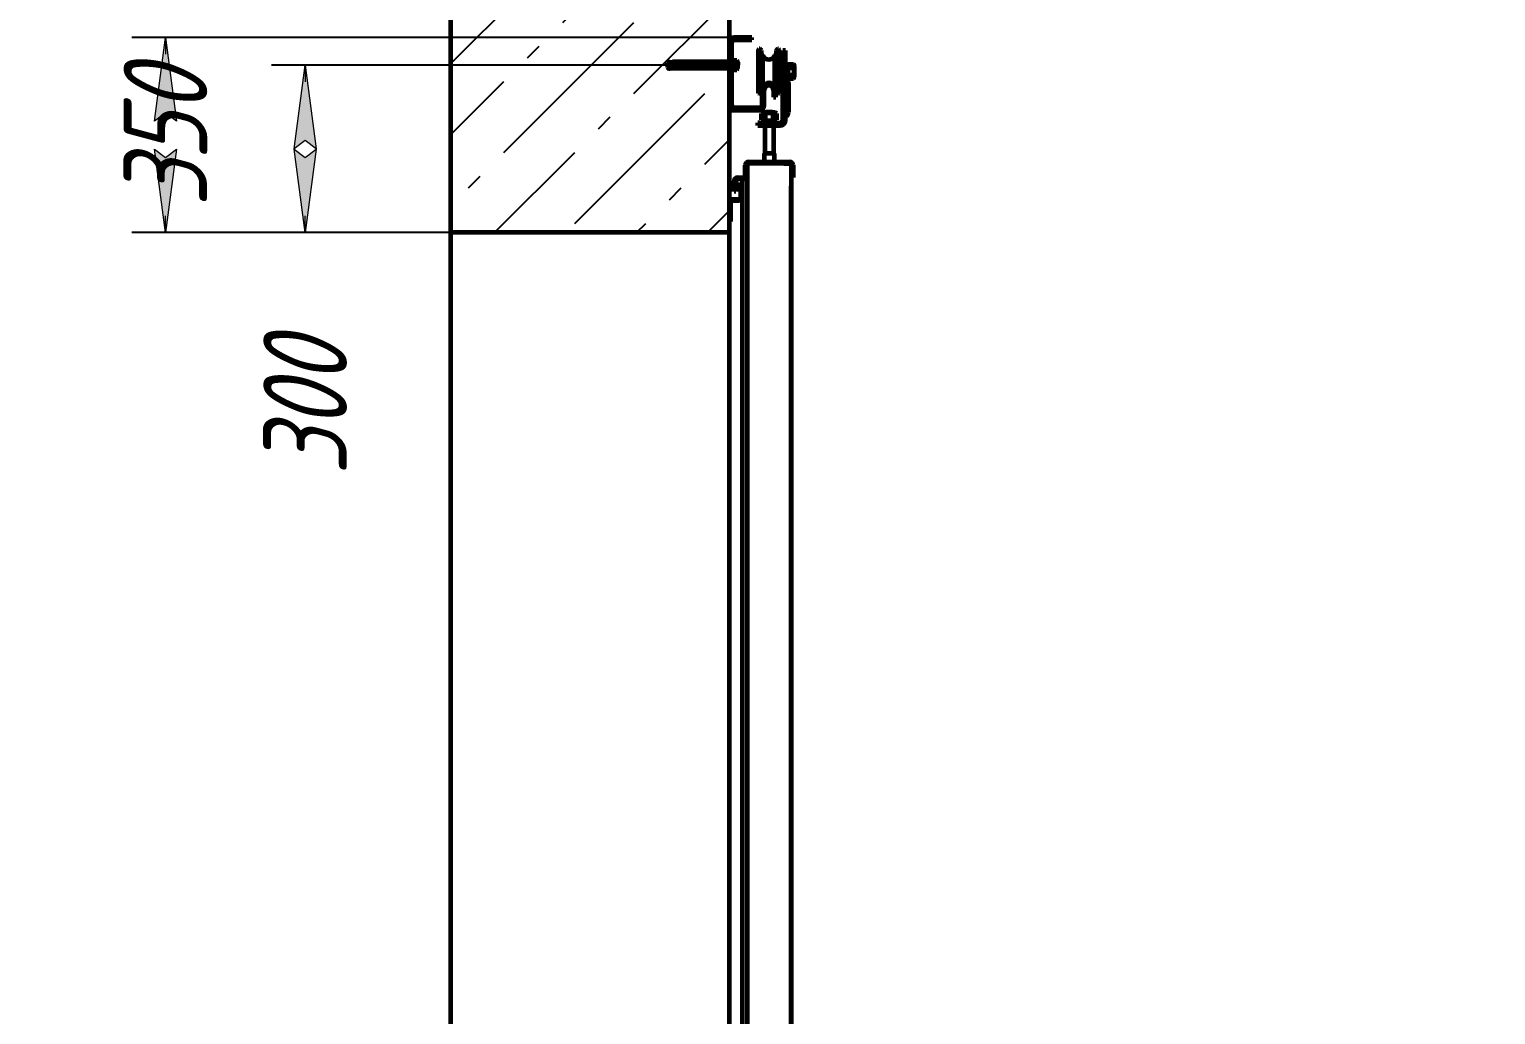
# Model space of a CAD drawing. Header units: millimetres. Extents: x 0 to 3360, y 0 to 297.
# Drawn here: x 1592.3 to 1680, y 160.6 to 219.5 of the extents above; entities that cross this region are included whole.
import ezdxf

# ---------------------------------------------------------------- set-up
doc = ezdxf.new("R2010")
doc.units = ezdxf.units.MM
for name, pattern in [('K5LT_AXLED', [19.5, 15, -1.5, 1.5, -1.5]), ('K5LT_BASIC', [0]), ('K5LT_THIN', [0])]:
    doc.linetypes.add(name, pattern=pattern)
doc.layers.add('Системный слой', color=7, linetype='Continuous')
doc.styles.add('KDIMTEXTSTYLE', font='GOST_AU.SHX', dxfattribs={"width": 0.96, "oblique": 15, "height": 5})
doc.dimstyles.new('KDIMSTYLE (0.03)', dxfattribs={"dimtxt": 5, "dimasz": 1, "dimexe": 2, "dimexo": 0, "dimgap": 1, "dimtad": 1, "dimlfac": 30, "dimtxsty": 'KDIMTEXTSTYLE', "dimsah": 1, "dimcen": 0, "dimdle": 1, "dimadec": 0, "dimazin": 0, "dimtfac": 0.667, "dimtmove": 0, "dimatfit": 3, "dimfxl": 1, "dimtvp": 1, "dimtolj": 1, "dimtzin": 0, "dimarcsym": 0})

# ---------------------------------------------------------------- blocks, each defined once
blk = doc.blocks.new('U110')
at = {"layer": 'Системный слой', "color": 5, "linetype": 'K5LT_BASIC', "lineweight": 60, "true_color": 0x0000ff}
for p, q in [((1634.325, 217.357), (1634.325, 217.697)), ((1634.325, 217.697), (1634.4, 217.697)), ((1634.4, 217.697), (1634.4, 217.357)), ((1634.4, 217.502), (1634.622, 217.502)), ((1634.425, 217.646), (1634.622, 217.646)), ((1634.622, 217.646), (1634.658, 217.582)), ((1634.658, 217.582), (1634.658, 217.357)), ((1634.325, 217.357), (1634.325, 217.017)), ((1634.325, 217.017), (1634.4, 217.017)), ((1634.4, 217.017), (1634.4, 217.357)), ((1634.4, 217.213), (1634.622, 217.213)), ((1634.422, 217.069), (1634.622, 217.069)), ((1634.622, 217.069), (1634.658, 217.132)), ((1634.658, 217.132), (1634.658, 217.357))]:
    blk.add_line(p, q, dxfattribs=at)
for centre, radius, start, end in [((1634.239, 217.599), 0.188, 328.68829, 31.31171), ((1633.996, 217.357), 0.429, 340.34714, 19.65286), ((1634.578, 217.567), 0.0783, 304.01854, 37.42228), ((1634.357, 217.357), 0.302, 0, 28.57888), ((1634.239, 217.115), 0.188, 328.68829, 31.31171), ((1634.357, 217.357), 0.302, 331.42112, 0), ((1634.578, 217.148), 0.0783, 322.57772, 55.98146)]:
    blk.add_arc(centre, radius, start, end, dxfattribs=at)
blk = doc.blocks.new('KDIMARROW_01')
at = {"layer": 'Системный слой'}
blk.add_hatch(color=0, dxfattribs=at).paths.add_polyline_path([(0, 0), (-5, 0.658), (-4.5, 0), (-5, -0.658)])
at = {"layer": 'Системный слой', "color": 0, "linetype": 'K5LT_THIN', "lineweight": 18}
for p, q in [((-4.5, 0), (-5, 0.658)), ((-5, 0.658), (0, 0)), ((0, 0), (-5, -0.658)), ((-5, -0.658), (-4.5, 0)), ((0, 0), (-1, 0))]:
    blk.add_line(p, q, dxfattribs=at)

msp = doc.modelspace()

# ---------------------------------------------------------------- hatches: boundary and pattern name
at = {"layer": 'Системный слой'}
h = msp.add_hatch(dxfattribs=at)
h.set_pattern_fill('Бетон', angle=45, style=0, pattern_type=0)
h.set_pattern_definition([(45, (0, 0), (-4.24264, 4.24264), [11, -5]), (45, (9.1924, 9.1924), (-4.24264, 4.24264), [1, -15]), (45, (3.5355, 7.778), (-4.24264, 4.24264), [11, -5]), (45, (12.728, 16.9706), (-4.24264, 4.24264), [1, -15])])
h.paths.add_polyline_path([(1617.52509, 240.67396), (1617.52509, 207.34063), (1634.19175, 207.34063), (1634.19175, 217.15729), (1633.28111, 217.15729), (1633.28111, 217.17396), (1633.27175, 217.17396), (1633.27175, 217.15729), (1630.77979, 217.15729), (1630.77979, 217.35729), (1630.77979, 217.55729), (1633.27175, 217.55729), (1633.27175, 217.54063), (1633.28111, 217.54063), (1633.28111, 217.55729), (1634.19175, 217.55729), (1634.19175, 240.67396)])
h.paths.add_polyline_path([(1630.48806, 217.49063), (1630.50759, 217.53777), (1630.55473, 217.55729), (1630.6214, 217.55729), (1630.6214, 217.35729), (1630.6214, 217.15729), (1630.55473, 217.15729), (1630.50759, 217.17682), (1630.48806, 217.22396), (1630.48806, 217.35729)])

# ---------------------------------------------------------------- linework, layer by layer
at = {"layer": 'Системный слой', "color": 5, "linetype": 'K5LT_BASIC', "lineweight": 60, "true_color": 0x0000ff}
for p, q in [((1617.52509, 90.67396), (1617.52509, 240.67396)), ((1634.19175, 107.34063), (1634.19175, 240.67396)), ((1634.32509, 214.94063), (1634.32509, 218.74063)), ((1635.52509, 219.00729), (1634.45842, 219.00729)), ((1634.45842, 218.87396), (1635.52509, 218.87396)), ((1635.52509, 218.87396), (1635.52509, 219.00729)), ((1630.48806, 217.35729), (1630.48806, 217.49063)), ((1630.55473, 217.55729), (1630.6214, 217.55729)), ((1630.6214, 217.55729), (1630.77247, 217.52896)), ((1630.6214, 217.55729), (1630.6214, 217.35729)), ((1633.27175, 217.55729), (1630.77979, 217.55729)), ((1630.77979, 217.55729), (1630.77979, 217.35729)), ((1631.39614, 217.54344), (1631.62979, 217.54344)), ((1631.40354, 217.49674), (1631.62979, 217.49674)), ((1631.40354, 217.4782), (1631.62979, 217.4782)), ((1631.86344, 217.54344), (1631.62979, 217.54344)), ((1631.85603, 217.49674), (1631.62979, 217.49674)), ((1631.85603, 217.4782), (1631.62979, 217.4782)), ((1633.27175, 217.15729), (1633.27175, 217.55729)), ((1633.27175, 217.54063), (1633.28111, 217.54063)), ((1633.28111, 217.15729), (1633.28111, 217.55729)), ((1634.19175, 217.55729), (1633.28111, 217.55729)), ((1634.65842, 217.54063), (1634.69175, 217.54063)), ((1634.69175, 217.54063), (1634.69175, 217.35729)), ((1635.92509, 218.29063), (1635.95842, 218.32396)), ((1635.92509, 215.69063), (1635.92509, 218.29063)), ((1635.99175, 218.32396), (1635.95842, 218.32396)), ((1635.95842, 215.65729), (1635.95842, 218.32396)), ((1636.09175, 215.75729), (1636.09175, 218.22396)), ((1636.17815, 217.92391), (1636.09175, 218.05729)), ((1636.17815, 216.06077), (1636.17815, 217.92391)), ((1636.99175, 218.05729), (1636.90536, 217.92391)), ((1636.90536, 216.06077), (1636.90536, 217.92391)), ((1636.99175, 215.75729), (1636.99175, 218.22396)), ((1637.12509, 218.32396), (1637.09175, 218.32396)), ((1637.12509, 218.32396), (1637.15842, 218.29063)), ((1637.12509, 215.65729), (1637.12509, 218.32396)), ((1637.15842, 215.69063), (1637.15842, 218.29063)), ((1637.54175, 218.24063), (1637.37509, 218.24063)), ((1637.37509, 216.99063), (1637.37509, 218.24063)), ((1637.54175, 216.99063), (1637.54175, 218.24063)), ((1630.48806, 217.35729), (1630.48806, 217.22396)), ((1630.55473, 217.15729), (1630.6214, 217.15729)), ((1630.6214, 217.15729), (1630.6214, 217.35729)), ((1630.6214, 217.15729), (1630.77247, 217.18562)), ((1631.31465, 217.37396), (1630.77979, 217.37396)), ((1630.77979, 217.15729), (1630.77979, 217.35729)), ((1631.31465, 217.34063), (1630.77979, 217.34063)), ((1633.27175, 217.15729), (1630.77979, 217.15729)), ((1631.39614, 217.17115), (1631.62979, 217.17115)), ((1631.40354, 217.23639), (1631.62979, 217.23639)), ((1631.40354, 217.21784), (1631.62979, 217.21784)), ((1631.85479, 217.44896), (1631.40479, 217.44896)), ((1631.85479, 217.44441), (1631.40479, 217.44441)), ((1631.85479, 217.27018), (1631.40479, 217.27018)), ((1631.85479, 217.26563), (1631.40479, 217.26563)), ((1631.85603, 217.23639), (1631.62979, 217.23639)), ((1631.85603, 217.21784), (1631.62979, 217.21784)), ((1631.86344, 217.17115), (1631.62979, 217.17115)), ((1633.27175, 217.37396), (1631.94493, 217.37396)), ((1633.27175, 217.34063), (1631.94493, 217.34063)), ((1633.27175, 217.35729), (1633.27175, 217.37396)), ((1633.27175, 217.35729), (1633.27175, 217.34063)), ((1633.27175, 217.17396), (1633.28111, 217.17396)), ((1633.28111, 217.37396), (1634.19175, 217.37396)), ((1633.28111, 217.34063), (1634.19175, 217.34063)), ((1634.19175, 217.15729), (1633.28111, 217.15729)), ((1634.65842, 217.17396), (1634.69175, 217.17396)), ((1634.69175, 217.17396), (1634.69175, 217.35729)), ((1637.15842, 217.40729), (1637.34175, 217.40729)), ((1637.37509, 217.37396), (1637.34175, 217.40729)), ((1637.34175, 217.40729), (1637.34175, 216.79766)), ((1637.34175, 216.79766), (1637.34175, 216.57396)), ((1637.37509, 216.60729), (1637.34175, 216.57396)), ((1637.37509, 214.07396), (1637.37509, 216.99063)), ((1637.54175, 217.33396), (1637.64842, 217.33396)), ((1637.54175, 214.07396), (1637.54175, 216.99063)), ((1637.54175, 216.64729), (1637.64842, 216.64729)), ((1637.64842, 217.32063), (1637.70234, 217.41402)), ((1637.64842, 217.33396), (1637.64842, 216.64729)), ((1637.64842, 216.66063), (1637.70234, 216.56724)), ((1637.70234, 217.41402), (1638.02117, 217.41402)), ((1637.70234, 217.20232), (1638.02117, 217.20232)), ((1637.70234, 216.77893), (1638.02117, 216.77893)), ((1638.02117, 217.41402), (1638.07509, 217.32063)), ((1638.02117, 216.56724), (1638.07509, 216.66063)), ((1638.07509, 216.66063), (1638.07509, 217.32063)), ((1636.16842, 216.04232), (1636.09175, 215.92396)), ((1636.12509, 215.85729), (1636.12509, 214.94063)), ((1636.25842, 214.94063), (1636.25842, 215.85729)), ((1636.82509, 215.85729), (1636.82509, 215.44063)), ((1636.99175, 215.92396), (1636.91508, 216.04232)), ((1636.95842, 215.44063), (1636.95842, 215.85729)), ((1637.15842, 216.57396), (1637.34175, 216.57396)), ((1637.70234, 216.56724), (1638.02117, 216.56724)), ((1637.70842, 216.30729), (1637.70842, 214.54063)), ((1635.92509, 215.69063), (1635.95842, 215.65729)), ((1635.99175, 215.65729), (1635.95842, 215.65729)), ((1636.82509, 215.44063), (1636.95842, 215.44063)), ((1637.12509, 215.65729), (1637.09175, 215.65729)), ((1637.12509, 215.65729), (1637.15842, 215.69063)), ((1634.19175, 214.67396), (1634.39175, 214.67396)), ((1634.39175, 214.67396), (1634.45842, 214.67396)), ((1635.99175, 214.80729), (1634.45842, 214.80729)), ((1634.45842, 214.67396), (1635.99175, 214.67396)), ((1636.09658, 214.45847), (1636.1, 214.46047)), ((1636.09658, 214.08278), (1636.09658, 214.45847)), ((1636.09999, 214.08079), (1636.09658, 214.08278)), ((1636.1, 214.46047), (1636.19842, 214.51729)), ((1636.19842, 214.02396), (1636.1, 214.08078)), ((1636.17009, 213.90729), (1636.17009, 214.02396)), ((1636.17009, 214.02396), (1636.4988, 214.02396)), ((1636.91842, 214.51729), (1636.19842, 214.51729)), ((1636.33278, 214.08278), (1636.33278, 214.45847)), ((1636.33509, 214.51729), (1636.35842, 214.54063)), ((1636.50129, 214.54063), (1636.35842, 214.54063)), ((1636.58576, 214.02396), (1636.4988, 214.02396)), ((1636.61555, 214.54063), (1636.50129, 214.54063)), ((1636.58576, 214.02396), (1636.94675, 214.02396)), ((1636.75842, 214.54063), (1636.61555, 214.54063)), ((1636.78175, 214.51729), (1636.75842, 214.54063)), ((1636.79462, 214.08278), (1636.79462, 214.45847)), ((1637.01685, 214.46047), (1636.91842, 214.51729)), ((1636.91842, 214.02396), (1637.01685, 214.08078)), ((1636.94675, 213.90729), (1636.94675, 214.02396)), ((1637.02026, 214.45847), (1637.01685, 214.46047)), ((1637.01685, 214.08079), (1637.02026, 214.08278)), ((1637.02026, 214.08278), (1637.02026, 214.45847)), ((1635.87509, 213.74063), (1635.87509, 213.90729)), ((1636.00842, 213.90729), (1635.87509, 213.90729)), ((1635.87509, 213.74063), (1636.00842, 213.74063)), ((1636.00842, 213.90729), (1637.20842, 213.90729)), ((1636.00842, 213.74063), (1637.20842, 213.74063)), ((1636.29175, 213.74063), (1636.29175, 212.07396)), ((1636.82509, 213.74063), (1636.82509, 212.07396)), ((1635.12509, 210.74063), (1635.12509, 211.37396)), ((1635.22509, 211.37396), (1635.22509, 210.74063)), ((1635.24175, 211.42924), (1635.24175, 109.68288)), ((1635.32509, 211.57396), (1637.79175, 211.57396)), ((1637.79175, 211.47396), (1635.32509, 211.47396)), ((1635.67509, 211.47396), (1635.32509, 211.47396)), ((1636.85842, 212.07396), (1636.25842, 212.07396)), ((1636.25842, 212.07396), (1636.25842, 211.57396)), ((1636.85842, 212.07396), (1636.85842, 211.57396)), ((1637.44175, 211.47396), (1637.79175, 211.47396)), ((1637.87509, 211.42924), (1637.87509, 109.67396)), ((1637.89175, 210.64063), (1637.89175, 211.37396)), ((1637.99175, 211.37396), (1637.99175, 210.64063)), ((1634.45842, 209.80729), (1634.45842, 210.44063)), ((1634.55842, 210.44063), (1634.55842, 209.80729)), ((1634.65842, 210.64063), (1635.02509, 210.64063)), ((1635.02509, 210.54063), (1634.65842, 210.54063)), ((1634.95842, 107.34063), (1634.95842, 210.54063)), ((1637.99175, 210.64063), (1637.89175, 210.64063)), ((1634.55842, 209.80729), (1634.45842, 209.80729)), ((1634.85842, 210.34063), (1634.92509, 210.34063)), ((1634.85842, 209.40729), (1634.85842, 210.34063)), ((1634.92509, 210.34063), (1634.92509, 209.40729)), ((1635.24175, 210.12419), (1635.24175, 109.68288)), ((1637.87509, 109.67396), (1637.87509, 210.12419)), ((1634.25842, 208.00729), (1634.25842, 209.20729)), ((1634.32509, 209.34063), (1634.79175, 209.34063)), ((1634.32509, 209.27396), (1634.79175, 209.27396)), ((1634.19175, 208.00729), (1634.25842, 208.00729)), ((1634.19175, 207.34063), (1617.52509, 207.34063))]:
    msp.add_line(p, q, dxfattribs=at)
at = {"layer": 'Системный слой', "color": 7, "linetype": 'K5LT_THIN', "lineweight": 18}
for p, q in [((1633.27175, 217.51408), (1633.28111, 217.51408)), ((1634.65842, 217.51408), (1634.69175, 217.51408)), ((1633.27175, 217.2005), (1633.28111, 217.2005)), ((1634.65842, 217.2005), (1634.69175, 217.2005)), ((1636.32784, 213.74063), (1636.32784, 212.07396)), ((1636.789, 213.74063), (1636.789, 212.07396))]:
    msp.add_line(p, q, dxfattribs=at)
at = {"layer": 'Системный слой', "color": 30, "linetype": 'K5LT_AXLED', "lineweight": 18, "true_color": 0xff8000}
for p, q in [((1630.38253, 217.35729), (1633.27175, 217.35729)), ((1633.27175, 217.35729), (1634.15842, 217.35729)), ((1634.19175, 217.35729), (1634.74938, 217.35729))]:
    msp.add_line(p, q, dxfattribs=at)
at = {"layer": 'Системный слой', "color": 5, "linetype": 'K5LT_BASIC', "lineweight": 60, "true_color": 0x0000ff}
for centre, radius, start, end in [((1634.45842, 218.74063), 0.26667, 90, 180), ((1634.45842, 218.74063), 0.13333, 90, 180), ((1630.55473, 217.49063), 0.06667, 90, 180), ((1631.39614, 217.51452), 0.02892, 90, 180), ((1631.40354, 217.51452), 0.03632, 180, 270), ((1631.40458, 217.52084), 0.02412, 110.477241, 267.54807), ((1631.855, 217.52084), 0.02412, 272.45193, 69.522759), ((1631.85603, 217.51452), 0.03632, 270, 0), ((1631.86344, 217.51452), 0.02892, 0, 90), ((1635.99175, 218.22396), 0.1, 0, 90), ((1636.54175, 218.09063), 0.4, 204.6317974, 335.3682026), ((1637.09175, 218.22396), 0.1, 90, 180), ((1630.55473, 217.22396), 0.06667, 180, 270), ((1631.40479, 217.35729), 0.09167, 90, 169.5243183), ((1631.40198, 217.35511), 0.08934, 88.1972626, 167.8216502), ((1631.40479, 217.35729), 0.09167, 190.4756817, 270), ((1631.40198, 217.35947), 0.08934, 192.1783498, 271.8027374), ((1631.40354, 217.20006), 0.03632, 90, 180), ((1631.39614, 217.20006), 0.02892, 180, 270), ((1631.40458, 217.19374), 0.02412, 92.45193, 249.522759), ((1631.85479, 217.35729), 0.09167, 10.4756817, 90), ((1631.8576, 217.35511), 0.08934, 12.1783498, 91.8027374), ((1631.85479, 217.35729), 0.09167, 270, 349.5243183), ((1631.8576, 217.35947), 0.08934, 268.1972626, 347.8216502), ((1631.85603, 217.20006), 0.03632, 0, 90), ((1631.855, 217.19374), 0.02412, 290.477241, 87.54807), ((1631.86344, 217.20006), 0.02892, 270, 0), ((1637.57509, 216.61461), 0.03333, 180, 236.9442688), ((1637.57509, 216.61461), 0.03333, 180, 236.9442688), ((1637.37509, 216.30729), 0.33333, 0, 56.9442688), ((1637.37509, 216.30729), 0.33333, 0, 56.9442688), ((1635.99175, 215.75729), 0.1, 270, 0), ((1636.54175, 215.85729), 0.41667, 0, 180), ((1636.54175, 215.89063), 0.4, 27.9531869, 152.0468131), ((1636.54175, 215.85729), 0.28333, 0, 180), ((1637.09175, 215.75729), 0.1, 180, 270), ((1634.45842, 214.94063), 0.26667, 180, 270), ((1634.45842, 214.94063), 0.13333, 180, 270), ((1635.99175, 214.94063), 0.13333, 270, 0), ((1635.99175, 214.94063), 0.26667, 270, 0), ((1637.20842, 214.07396), 0.16667, 270, 0), ((1637.20842, 214.07396), 0.33333, 270, 0), ((1637.57509, 214.23331), 0.03333, 123.0557312, 180), ((1637.57509, 214.23331), 0.03333, 123.0557312, 180), ((1637.37509, 214.54063), 0.33333, 303.0557312, 0), ((1637.37509, 214.54063), 0.33333, 303.0557312, 0), ((1635.32509, 211.37396), 0.2, 90, 180), ((1635.32509, 211.37396), 0.1, 90, 180), ((1637.79175, 211.37396), 0.2, 0, 90), ((1637.79175, 211.37396), 0.1, 0, 90), ((1634.65842, 210.44063), 0.2, 90, 180), ((1634.65842, 210.44063), 0.1, 90, 180), ((1635.02509, 210.74063), 0.2, 270, 0), ((1635.02509, 210.74063), 0.1, 270, 0), ((1634.32509, 209.20729), 0.06667, 90, 180), ((1634.79175, 209.40729), 0.13333, 270, 0)]:
    msp.add_arc(centre, radius, start, end, dxfattribs=at)
for centre, major_axis, ratio, start_param, end_param in [((1636.55842, 213.84624), (-0.38831, 1.06694), 0.00424434, -1.51508488, -1.4049888), ((1636.55842, 214.08501), (-0.27165, 0.7464), 0.00424434, 4.47042875, 4.62895279), ((1636.55842, 214.08501), (-0.38831, 1.06694), 0.00424434, 4.54349204, 4.65358811), ((1634.32509, 209.20729), (-0.13333, 0), 1, 4.71238898, 6.28318531), ((1634.79175, 209.40729), (-0.06667, 0), 1, 1.57079633, 3.14159265)]:
    msp.add_ellipse(centre, major_axis=major_axis, ratio=ratio, start_param=start_param, end_param=end_param, dxfattribs=at)
for points, knots in [([(1637.70234, 217.41402), (1637.69546, 217.40211), (1637.68637, 217.3841), (1637.67808, 217.36136), (1637.674, 217.34653), (1637.67151, 217.33388), (1637.67002, 217.32174), (1637.66944, 217.30973), (1637.66979, 217.29746), (1637.6711, 217.2851), (1637.67334, 217.27281), (1637.67695, 217.25867), (1637.68504, 217.23499), (1637.69466, 217.21562), (1637.70234, 217.20232)], [0, 0, 0, 0, 2.59801481, 3.88110665, 4.83960095, 5.73074982, 6.54245647, 7.38359835, 8.24526286, 9.11284516, 9.97477882, 10.82974871, 12.09637391, 15, 15, 15, 15]), ([(1637.70234, 217.20232), (1637.69625, 217.18124), (1637.68782, 217.14837), (1637.67989, 217.10754), (1637.6762, 217.08355), (1637.67356, 217.06287), (1637.67151, 217.04205), (1637.67002, 217.01778), (1637.66944, 216.99376), (1637.66979, 216.9692), (1637.6711, 216.94449), (1637.67334, 216.91991), (1637.67644, 216.89562), (1637.6816, 216.8638), (1637.68981, 216.82477), (1637.69797, 216.79407), (1637.70234, 216.77893)], [0, 0, 0, 0, 2.6055268, 4.02084955, 4.9336382, 5.48488108, 6.49484979, 7.414784, 8.36807813, 9.34463124, 10.32789118, 11.30474933, 12.27371521, 13.23236096, 15.12615549, 17, 17, 17, 17]), ([(1637.70234, 216.77893), (1637.69546, 216.76702), (1637.68637, 216.74902), (1637.67808, 216.72627), (1637.674, 216.71145), (1637.67151, 216.69879), (1637.67002, 216.68666), (1637.66944, 216.67465), (1637.66979, 216.66237), (1637.6711, 216.65002), (1637.67334, 216.63772), (1637.67695, 216.62358), (1637.68504, 216.5999), (1637.69466, 216.58053), (1637.70234, 216.56724)], [0, 0, 0, 0, 2.59801481, 3.88110665, 4.83960095, 5.73074982, 6.54245647, 7.38359835, 8.24526286, 9.11284516, 9.97477882, 10.82974871, 12.09637391, 15, 15, 15, 15]), ([(1638.02117, 217.20232), (1638.02804, 217.21423), (1638.03714, 217.23223), (1638.04543, 217.25498), (1638.0495, 217.2698), (1638.052, 217.28246), (1638.05348, 217.29459), (1638.05407, 217.3066), (1638.05372, 217.31888), (1638.05241, 217.33123), (1638.05017, 217.34353), (1638.04656, 217.35767), (1638.03847, 217.38135), (1638.02884, 217.40072), (1638.02117, 217.41402)], [0, 0, 0, 0, 2.59801481, 3.88110665, 4.83960095, 5.73074982, 6.54245647, 7.38359835, 8.24526286, 9.11284516, 9.97477882, 10.82974871, 12.09637391, 15, 15, 15, 15]), ([(1638.02117, 216.77893), (1638.02725, 216.80001), (1638.03569, 216.83288), (1638.04361, 216.87371), (1638.04731, 216.8977), (1638.04995, 216.91838), (1638.052, 216.9392), (1638.05348, 216.96347), (1638.05407, 216.98749), (1638.05372, 217.01205), (1638.05241, 217.03676), (1638.05017, 217.06134), (1638.04707, 217.08563), (1638.04191, 217.11745), (1638.03369, 217.15648), (1638.02554, 217.18718), (1638.02117, 217.20232)], [0, 0, 0, 0, 2.6055268, 4.02084955, 4.9336382, 5.48488108, 6.49484979, 7.414784, 8.36807813, 9.34463124, 10.32789118, 11.30474933, 12.27371521, 13.23236096, 15.12615549, 17, 17, 17, 17]), ([(1638.02117, 216.56724), (1638.02804, 216.57915), (1638.03714, 216.59715), (1638.04543, 216.61989), (1638.0495, 216.63472), (1638.052, 216.64737), (1638.05348, 216.65951), (1638.05407, 216.67152), (1638.05372, 216.68379), (1638.05241, 216.69615), (1638.05017, 216.70844), (1638.04656, 216.72258), (1638.03847, 216.74626), (1638.02884, 216.76563), (1638.02117, 216.77893)], [0, 0, 0, 0, 2.59801481, 3.88110665, 4.83960095, 5.73074982, 6.54245647, 7.38359835, 8.24526286, 9.11284516, 9.97477882, 10.82974871, 12.09637391, 15, 15, 15, 15]), ([(1636.33278, 214.45847), (1636.31949, 214.46597), (1636.29941, 214.47589), (1636.27403, 214.48493), (1636.25749, 214.48938), (1636.24337, 214.4921), (1636.22983, 214.49372), (1636.21643, 214.49436), (1636.20273, 214.49398), (1636.18894, 214.49255), (1636.17523, 214.4901), (1636.15945, 214.48617), (1636.13303, 214.47735), (1636.11142, 214.46685), (1636.09658, 214.45847)], [0, 0, 0, 0, 2.59801481, 3.88110665, 4.83960095, 5.73074982, 6.54245647, 7.38359835, 8.24526286, 9.11284516, 9.97477882, 10.82974871, 12.09637391, 15, 15, 15, 15]), ([(1636.09658, 214.08278), (1636.10987, 214.07528), (1636.12996, 214.06536), (1636.15533, 214.05632), (1636.17187, 214.05187), (1636.18599, 214.04915), (1636.19953, 214.04753), (1636.21293, 214.04689), (1636.22663, 214.04727), (1636.24042, 214.0487), (1636.25413, 214.05115), (1636.26991, 214.05508), (1636.29633, 214.0639), (1636.31795, 214.07441), (1636.33278, 214.08278)], [0, 0, 0, 0, 2.59801481, 3.88110665, 4.83960095, 5.73074982, 6.54245647, 7.38359835, 8.24526286, 9.11284516, 9.97477882, 10.82974871, 12.09637391, 15, 15, 15, 15]), ([(1636.79462, 214.45847), (1636.77163, 214.46511), (1636.73578, 214.47431), (1636.69123, 214.48296), (1636.66507, 214.48699), (1636.64251, 214.48986), (1636.61979, 214.4921), (1636.59332, 214.49372), (1636.56712, 214.49436), (1636.54034, 214.49398), (1636.51338, 214.49255), (1636.48656, 214.4901), (1636.46007, 214.48672), (1636.42536, 214.4811), (1636.38278, 214.47214), (1636.3493, 214.46324), (1636.33278, 214.45847)], [0, 0, 0, 0, 2.6055268, 4.02084955, 4.9336382, 5.48488108, 6.49484979, 7.414784, 8.36807813, 9.34463124, 10.32789118, 11.30474933, 12.27371521, 13.23236096, 15.12615549, 17, 17, 17, 17]), ([(1636.33278, 214.08278), (1636.35578, 214.07614), (1636.39163, 214.06694), (1636.43617, 214.05829), (1636.46234, 214.05426), (1636.4849, 214.05139), (1636.50761, 214.04915), (1636.53409, 214.04753), (1636.56029, 214.04689), (1636.58707, 214.04727), (1636.61403, 214.0487), (1636.64084, 214.05115), (1636.66734, 214.05453), (1636.70205, 214.06015), (1636.74462, 214.06911), (1636.77811, 214.07801), (1636.79462, 214.08278)], [0, 0, 0, 0, 2.6055268, 4.02084955, 4.9336382, 5.48488108, 6.49484979, 7.414784, 8.36807813, 9.34463124, 10.32789118, 11.30474933, 12.27371521, 13.23236096, 15.12615549, 17, 17, 17, 17]), ([(1636.50129, 214.54063), (1636.49415, 214.53859), (1636.48174, 214.53442), (1636.4626, 214.52655), (1636.45059, 214.52079), (1636.4438, 214.5173)], [0, 0, 0, 0, 2.14018659, 3.78801084, 6, 6, 6, 6]), ([(1636.61555, 214.54063), (1636.62269, 214.53859), (1636.6351, 214.53442), (1636.65424, 214.52655), (1636.66625, 214.52079), (1636.67304, 214.5173)], [0, 0, 0, 0, 2.14018659, 3.78801084, 6, 6, 6, 6]), ([(1637.01685, 214.46047), (1637.00527, 214.46715), (1636.98721, 214.47633), (1636.96413, 214.48493), (1636.94833, 214.48938), (1636.93485, 214.4921), (1636.92191, 214.49372), (1636.90911, 214.49436), (1636.89603, 214.49398), (1636.88286, 214.49255), (1636.86975, 214.4901), (1636.85468, 214.48617), (1636.82944, 214.47735), (1636.80879, 214.46685), (1636.79462, 214.45847)], [0, 0, 0, 0, 2.40272978, 3.70602553, 4.67961255, 5.58479368, 6.4092817, 7.26366842, 8.13890093, 9.02014442, 9.89565032, 10.7640828, 12.05065262, 15, 15, 15, 15]), ([(1636.79462, 214.08278), (1636.80732, 214.07528), (1636.82651, 214.06536), (1636.85075, 214.05632), (1636.86655, 214.05187), (1636.88004, 214.04915), (1636.89297, 214.04753), (1636.90577, 214.04689), (1636.91886, 214.04727), (1636.93203, 214.0487), (1636.94513, 214.05115), (1636.9602, 214.05508), (1636.98427, 214.0635), (1637.00379, 214.07324), (1637.01685, 214.08079)], [0, 0, 0, 0, 2.63892385, 3.94221961, 4.91580663, 5.82098776, 6.64547578, 7.4998625, 8.37509501, 9.2563385, 10.1318444, 11.00027689, 12.2868467, 15, 15, 15, 15])]:
    msp.add_open_spline(points, degree=3, knots=knots, dxfattribs=at)

# ---------------------------------------------------------------- block references
at = {"layer": 'Системный слой'}
msp.add_blockref('U110', (0, 0), dxfattribs=at)

# ---------------------------------------------------------------- dimensions: what is measured, and where the dimension line sits
at = {"layer": 'Системный слой', "color": 7}
msp.add_linear_dim(base=(1600.45379, 219.00729), p1=(1617.52509, 207.34063), p2=(1634.45842, 219.00729), angle=90, location=(1600.45379, 213.00729), dimstyle='KDIMSTYLE (0.03)', override={"dimexo": 0, "dimpost": '\\H5.0;\\W0.965;\\Q15;<>', "dimblk1": 'KDIMARROW_01', "dimblk2": 'KDIMARROW_01', "dimse1": 0, "dimse2": 0, "dimclrt": 7, "dimtolj": 1}, dxfattribs=at).render()
msp.add_linear_dim(base=(1608.80872, 217.35729), p1=(1617.52509, 207.34063), p2=(1630.48806, 217.35729), angle=90, location=(1608.80872, 196.86656), text='\\H5.0;\\W0.965;\\Q15;\\H5.0;\\W0.965;\\Q15;\\Q15;300', dimstyle='KDIMSTYLE (0.03)', override={"dimexo": 0, "dimblk1": 'KDIMARROW_01', "dimblk2": 'KDIMARROW_01', "dimse1": 0, "dimse2": 0, "dimclrt": 7, "dimtolj": 1}, dxfattribs=at).render()

doc.saveas('drawing.dxf')
